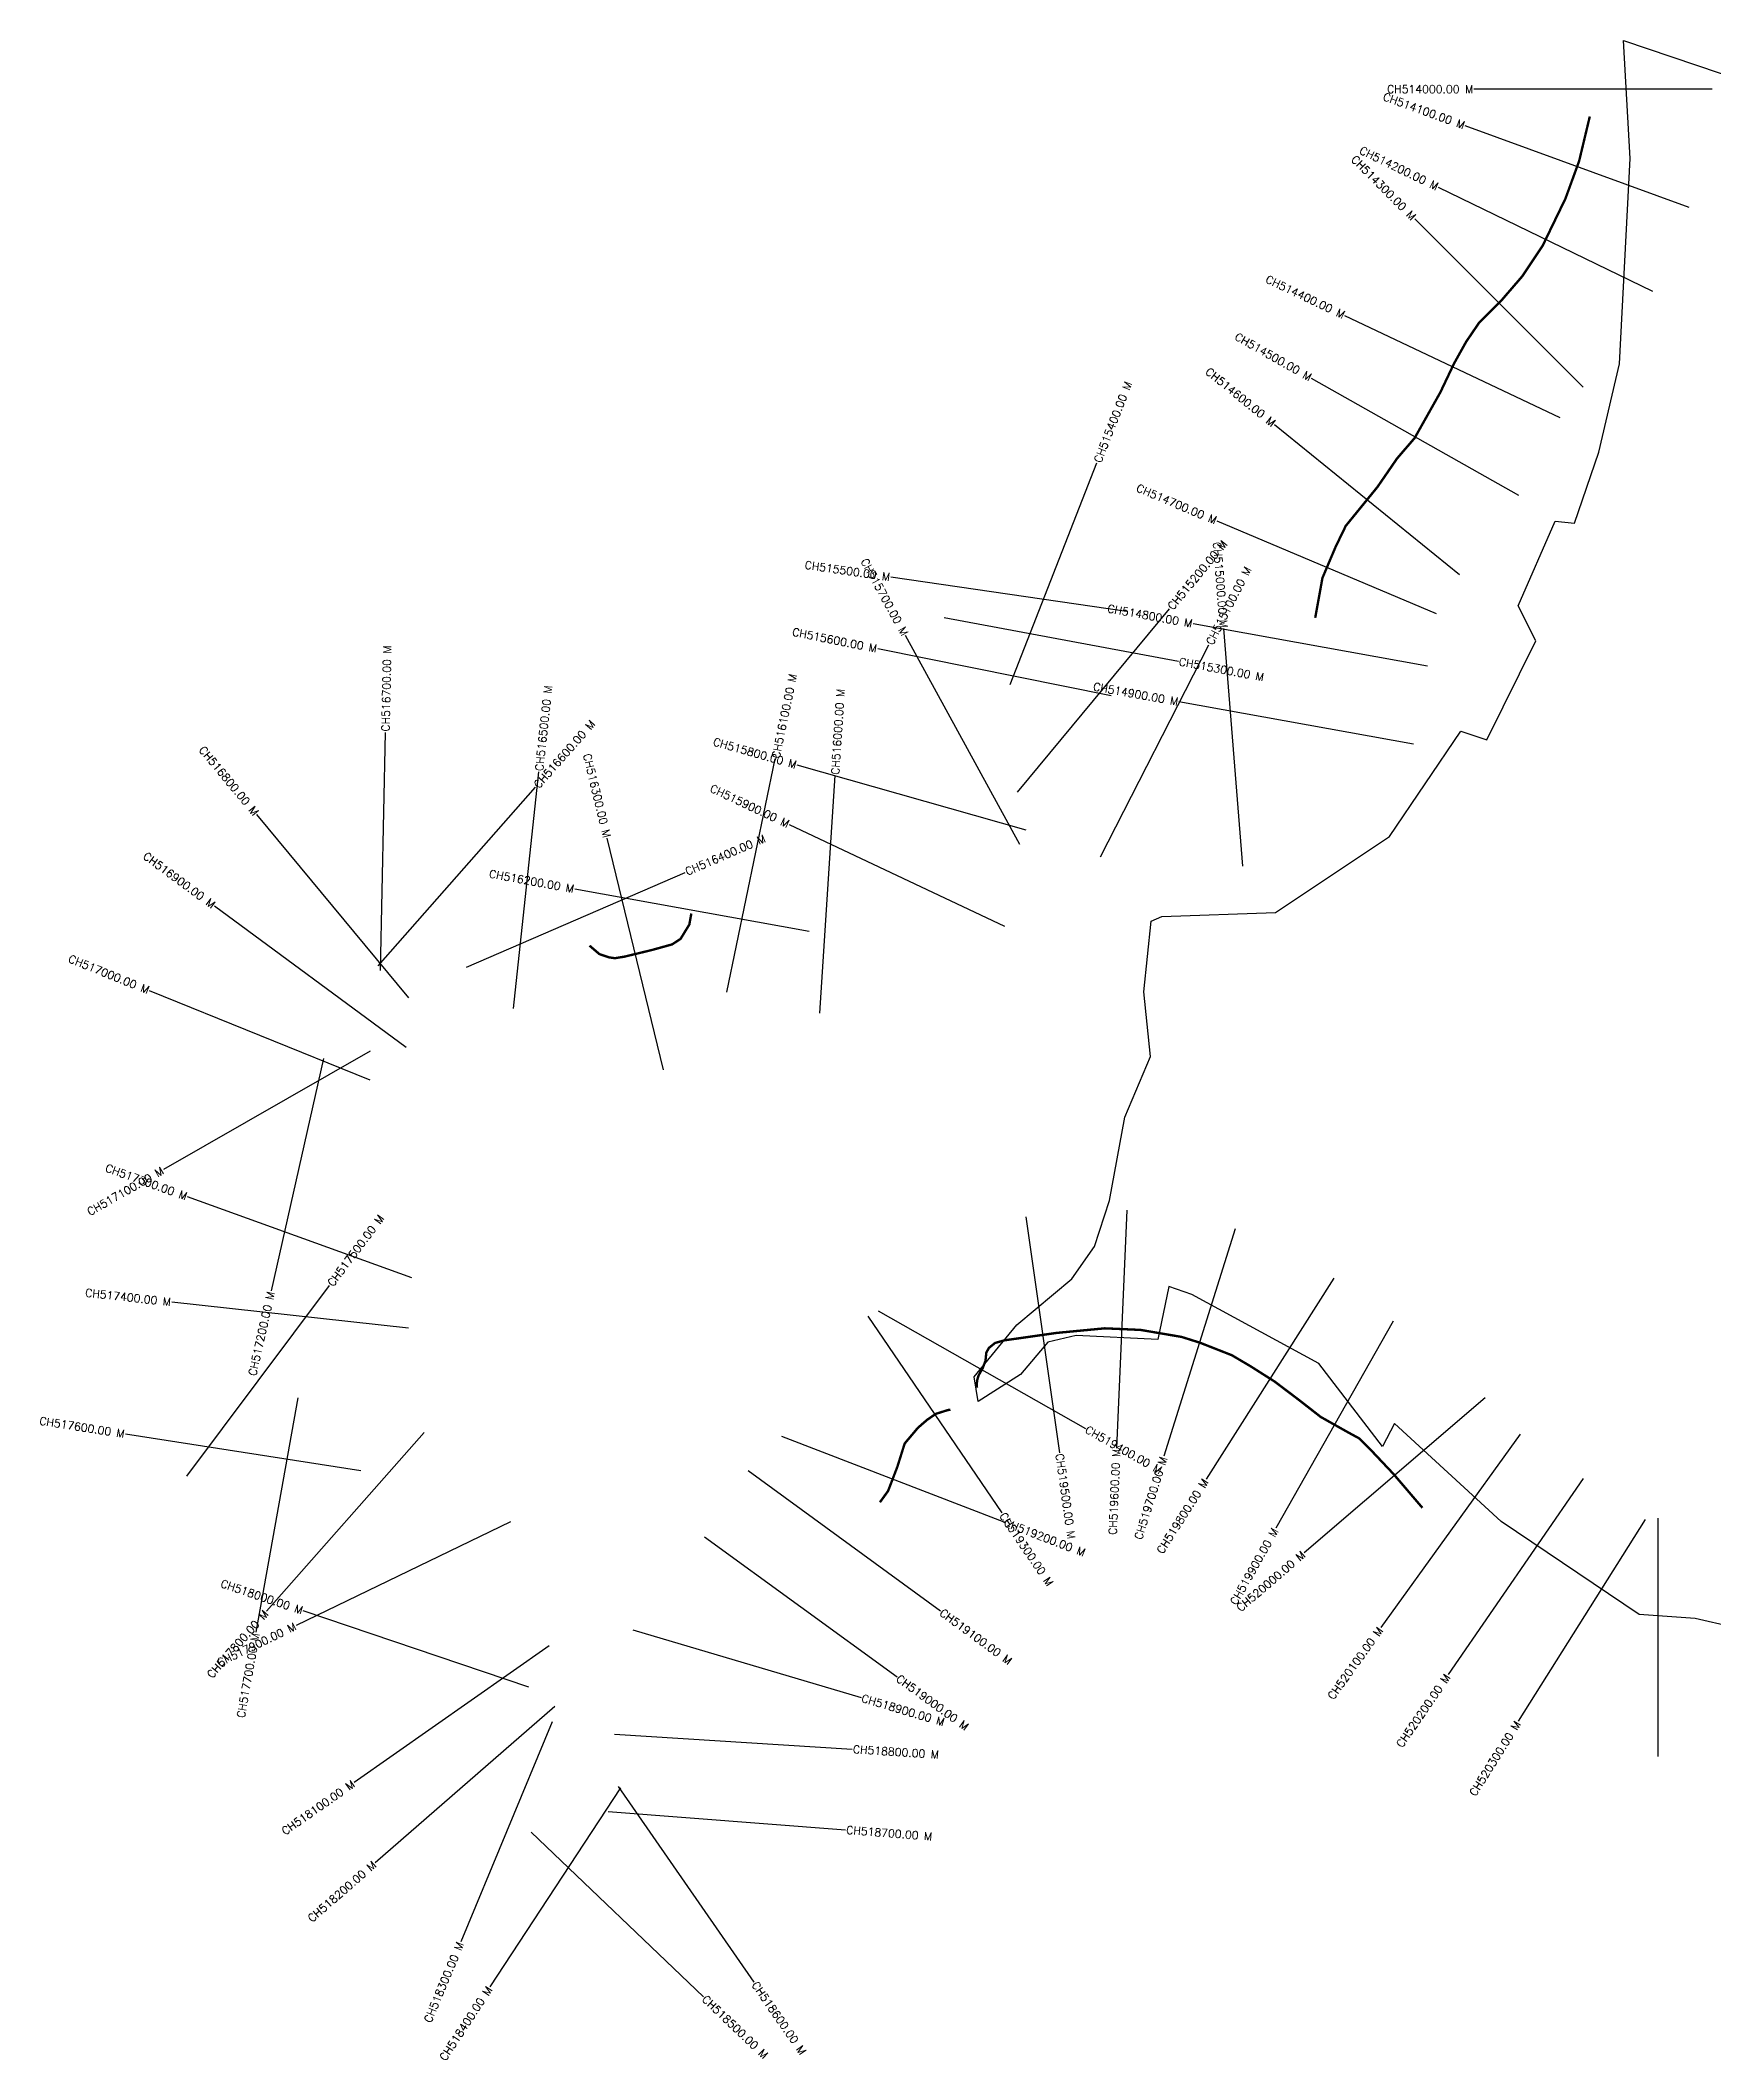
# Model space of a CAD drawing. Header units: metres. Extents: x 315415 to 321268, y 1878108 to 1881184.
# Drawn here: x 315415 to 317522, y 1878641 to 1881184 of the extents above; entities that cross this region are included whole.
import ezdxf
from ezdxf.enums import TextEntityAlignment as Align

# ---------------------------------------------------------------- set-up
doc = ezdxf.new("R2010")
doc.units = ezdxf.units.M
for name, color, linetype in [('CS', 134, 'Continuous'), ('CSMark', 6, 'Continuous'), ('NATURALLY PROTECTED', 3, 'Continuous'), ('village', 3, 'Continuous')]:
    doc.layers.add(name, color=color, linetype=linetype)
doc.styles.get("Standard").update_dxf_attribs({"font": 'simplex.shx'})

msp = doc.modelspace()

# ---------------------------------------------------------------- linework, layer by layer
at = {"layer": 'CS'}
for p, q in [((317520.5, 1881123), (317220.5, 1881123)), ((317491.5, 1880974.1), (317209.6, 1881076.8)), ((317445.9, 1880868.3), (317175.9, 1880999.2)), ((317357.9, 1880747.4), (317145.9, 1880959.6)), ((317329, 1880708.9), (317058, 1880837.6)), ((317277.2, 1880611.3), (317015.9, 1880758.7)), ((317202.2, 1880511.2), (316969.4, 1880700.3)), ((316636.4, 1880372.9), (316745.7, 1880652.3)), ((317173.4, 1880462), (316897.1, 1880578.8)), ((316782.9, 1880465.2), (316486.1, 1880508.3)), ((316553.4, 1880457.6), (316848.2, 1880402.3)), ((316645.5, 1880237.4), (316837, 1880468.4)), ((316648.6, 1880171.7), (316504.6, 1880434.9)), ((317162, 1880396.2), (316866.8, 1880449.6)), ((316929.3, 1880144.4), (316905.5, 1880443.5)), ((316763.6, 1880358.8), (316469.5, 1880418)), ((316750.3, 1880155.8), (316886.5, 1880423.1)), ((317144.2, 1880297.8), (316849, 1880351.2)), ((315843.3, 1880012.9), (315849.6, 1880312.8)), ((316279.4, 1879985.7), (316340.6, 1880279.3)), ((316010.7, 1879964.8), (316042.9, 1880263.1)), ((316656.6, 1880189.4), (316368.1, 1880271.5)), ((316396.6, 1879959), (316415.9, 1880258.4)), ((315840.3, 1880018.7), (316038.6, 1880243.9)), ((315879.2, 1879978.4), (315687.6, 1880209.2)), ((316199.6, 1879887.8), (316129, 1880179.4)), ((316629.6, 1880068.3), (316358.3, 1880196.4)), ((315951.7, 1880017.1), (316227, 1880136.4)), ((316383.2, 1880061.9), (316088, 1880115.4)), ((315875.7, 1879915.8), (315634.2, 1880093.8)), ((315830.5, 1879874.8), (315552.4, 1879987.4)), ((315830.4, 1879911.1), (315570, 1879762.2)), ((315771.4, 1879902), (315705.7, 1879609.3)), ((315882.6, 1879625.8), (315600.4, 1879727.7)), ((316656.2, 1879702.4), (316698.4, 1879405.3)), ((316783.5, 1879711), (316770.2, 1879411.3)), ((316919.8, 1879687.3), (316830.1, 1879401)), ((317044.2, 1879625.3), (316883.1, 1879372.2)), ((315878.5, 1879562.2), (315580.3, 1879595.1)), ((315599.2, 1879375.8), (315779.1, 1879615.9)), ((316457, 1879577.5), (316625.9, 1879329.5)), ((316470.3, 1879584), (316731.3, 1879436.1)), ((317118.8, 1879571.2), (316971, 1879310.2)), ((315739.2, 1879474.6), (315686.3, 1879179.3)), ((317234.6, 1879474.5), (317006.6, 1879279.4)), ((315818.4, 1879382.7), (315522, 1879428.9)), ((315898.3, 1879430.8), (315699.9, 1879205.8)), ((316348.5, 1879426.4), (316628.4, 1879318.4)), ((317278.7, 1879428.6), (317103.4, 1879185.1)), ((316306.4, 1879383.2), (316548.6, 1879206.1)), ((317357.9, 1879373.1), (317188, 1879125.9)), ((316007.1, 1879318.5), (315737, 1879187.9)), ((317436, 1879321.1), (317276.4, 1879067.1)), ((317452, 1879322.9), (317452, 1879022.9)), ((316251.2, 1879299.5), (316493.9, 1879123.2)), ((316030.3, 1879109.9), (315746.1, 1879206.2)), ((316055.7, 1879162.3), (315810, 1878990.2)), ((316161.1, 1879182.4), (316448.7, 1879096.9)), ((316062.8, 1879085.9), (315836.5, 1878889)), ((316059.6, 1879066.4), (315944.3, 1878789.4)), ((316138, 1879051.1), (316437.4, 1879032.1)), ((316145.6, 1878983.5), (315981.1, 1878732.6)), ((316142.5, 1878984.9), (316313.7, 1878738.6)), ((316129.9, 1878953.4), (316429, 1878930.4)), ((316033, 1878927.4), (316250, 1878720.2))]:
    msp.add_line(p, q, dxfattribs=at)
at = {"layer": 'NATURALLY PROTECTED', "color": 2, "const_width": 3, "flags": 128}
for points in [[(317366.4, 1881088.5), (317353, 1881032.4), (317335.8, 1880985.2), (317307, 1880925.7), (317281.3, 1880887.2), (317254.3, 1880855.9), (317226.7, 1880828.3), (317210.7, 1880804.8), (317195.4, 1880777.3), (317178.2, 1880741.1), (317145.8, 1880683.5), (317123.7, 1880657.8), (317099, 1880621.9), (317059.1, 1880572.9), (317046.3, 1880546.5), (317029.7, 1880507.3), (317020.6, 1880457.1)], [(316234.8, 1880084.6), (316232.3, 1880070.7), (316221.2, 1880052.6), (316210.6, 1880045.7), (316185, 1880038.6), (316150.7, 1880030.3), (316138.5, 1880028.3), (316131, 1880029.4), (316119, 1880033.5), (316106.6, 1880044.1)], [(316594.6, 1879487.3), (316594.2, 1879491.1), (316595, 1879497.4), (316596.6, 1879502.7), (316601.8, 1879512), (316605.3, 1879521.2), (316606.3, 1879531.5), (316609.7, 1879537.5), (316617.3, 1879543.6), (316629, 1879547), (316641.4, 1879548.7), (316694.7, 1879556.3), (316755.5, 1879562.1), (316800.6, 1879560.1), (316852.2, 1879551.3), (316875.4, 1879544), (316915.6, 1879528.2), (316939, 1879514.4), (316969.4, 1879495.1), (316999.7, 1879472.2), (317027.5, 1879450.5), (317062.1, 1879431), (317075.9, 1879423.5), (317093.8, 1879405.5), (317119.2, 1879378.6), (317155.6, 1879336)], [(316472.3, 1879343), (316473.5, 1879344.6), (316482.6, 1879357.2), (316494.3, 1879387.7), (316503.5, 1879417), (316520.1, 1879436.7), (316531.7, 1879446.8), (316542.8, 1879454.4), (316558.1, 1879459.2), (316561.2, 1879459.5)]]:
    msp.add_lwpolyline(points, dxfattribs=at)
at = {"layer": 'village', "color": 3}
msp.add_polyline3d([(317641.5, 1879163.7, 0), (317499.2, 1879196.8, 0), (317428.7, 1879201.6, 0), (317254.7, 1879318.6, 0), (317120.4, 1879442.1, 0), (317105.4, 1879413.2, 0), (317025.3, 1879517.8, 0), (316865, 1879604.6, 0), (316836.4, 1879614.6, 0), (316822.4, 1879548.1, 0), (316719.5, 1879553.1, 0), (316683.8, 1879544.7, 0), (316649.6, 1879503.9, 0), (316596.2, 1879470.1, 0), (316591, 1879500.8, 0), (316644.6, 1879566.3, 0), (316714.1, 1879624.4, 0), (316742.5, 1879665.2, 0), (316761.4, 1879723.3, 0), (316780.6, 1879828.1, 0), (316813.3, 1879904.3, 0), (316804.6, 1879985.9, 0), (316813.9, 1880074.8, 0), (316827.5, 1880080.9, 0), (316970.5, 1880086, 0), (317114.2, 1880181.8, 0), (317204, 1880314.3, 0), (317236.7, 1880303.3, 0), (317298.6, 1880428.2, 0), (317276.4, 1880472, 0), (317322.9, 1880578.9, 0), (317347, 1880576.4, 0), (317377.8, 1880665.9, 0), (317403.9, 1880776.8, 0), (317417.3, 1881035.6, 0), (317408.9, 1881184.4, 0), (318048.7, 1880968.1, 0)], dxfattribs=at)

# ---------------------------------------------------------------- texts
at = {"layer": 'CSMark'}
msp.add_text('CH514000.00 M', height=10, dxfattribs=at).set_placement((317219.5, 1881123), align=Align.MIDDLE_RIGHT)
for s, rotation, p in [('CH514100.00 M', 339.9977, (317208.6, 1881077.1)), ('CH514200.00 M', 334.1485, (317175, 1880999.6)), ('CH514300.00 M', 314.9853, (317145.1, 1880960.3)), ('CH514400.00 M', 334.5907, (317057.1, 1880838)), ('CH514500.00 M', 330.5795, (317015.1, 1880759.2)), ('CH514600.00 M', 320.9157, (316968.6, 1880700.9)), ('CH514700.00 M', 337.101, (316896.1, 1880579.2)), ('CH515000.00 M', 274.5492, (316905.5, 1880444.5)), ('CH515500.00 M', 351.7415, (316485.1, 1880508.4)), ('CH515700.00 M', 298.682, (316504.2, 1880435.7)), ('CH514800.00 M', 349.7474, (316865.8, 1880449.8)), ('CH515600.00 M', 348.6125, (316468.5, 1880418.2)), ('CH514900.00 M', 349.7474, (316848, 1880351.4)), ('CH515800.00 M', 344.1234, (316367.1, 1880271.8)), ('CH516800.00 M', 309.701, (315686.9, 1880210)), ('CH516300.00 M', 283.5994, (316128.8, 1880180.4)), ('CH515900.00 M', 334.7088, (316357.4, 1880196.9)), ('CH516900.00 M', 323.5928, (315633.4, 1880094.4)), ('CH516200.00 M', 349.7153, (316087, 1880115.6)), ('CH517000.00 M', 337.9682, (315551.5, 1879987.7)), ('CH517100.00 M', 29.761, (315569.1, 1879761.7)), ('CH517300.00 M', 340.1415, (315599.5, 1879728)), ('CH517400.00 M', 353.7028, (315579.3, 1879595.2)), ('CH517200.00 M', 77.3522, (315705.4, 1879608.4)), ('CH517600.00 M', 351.1375, (315521, 1879429.1)), ('CH519600.00 M', 87.4564, (316770.2, 1879410.3)), ('CH519700.00 M', 72.5985, (316829.8, 1879400)), ('CH519800.00 M', 57.5412, (316882.6, 1879371.3)), ('CH519900.00 M', 60.4661, (316970.5, 1879309.3)), ('CH520000.00 M', 40.5552, (317005.9, 1879278.8)), ('CH518000.00 M', 341.2793, (315745.2, 1879206.5)), ('CH517800.00 M', 48.598, (315699.3, 1879205)), ('CH517900.00 M', 25.7998, (315736.1, 1879187.5)), ('CH520100.00 M', 54.2591, (317102.8, 1879184.3)), ('CH517700.00 M', 79.8597, (315686.2, 1879178.3)), ('CH520200.00 M', 55.5032, (317187.4, 1879125.1)), ('CH520300.00 M', 57.8696, (317275.9, 1879066.2)), ('CH518100.00 M', 35.0228, (315809.2, 1878989.6)), ('CH518200.00 M', 41.0338, (315835.7, 1878888.3)), ('CH518300.00 M', 67.4016, (315944, 1878788.5)), ('CH518400.00 M', 56.7439, (315980.6, 1878731.8))]:
    msp.add_text(s, height=10, rotation=rotation, dxfattribs=at).set_placement(p, align=Align.MIDDLE_RIGHT)
for s, rotation, p in [('CH515400.00 M', 68.6171, (316746.1, 1880653.2)), ('CH515200.00 M', 50.3467, (316837.6, 1880469.2)), ('CH515100.00 M', 63.0002, (316887, 1880423.9)), ('CH516700.00 M', 88.7973, (315849.6, 1880313.8)), ('CH515300.00 M', 349.3713, (316849.2, 1880402.1)), ('CH516100.00 M', 78.2167, (316340.9, 1880280.3)), ('CH516500.00 M', 83.837, (316043, 1880264.1)), ('CH516000.00 M', 86.3167, (316415.9, 1880259.4)), ('CH516600.00 M', 48.636, (316039.2, 1880244.6)), ('CH516400.00 M', 23.4257, (316227.9, 1880136.8)), ('CH517500.00 M', 53.1531, (315779.7, 1879616.7)), ('CH519400.00 M', 330.463, (316732.2, 1879435.7)), ('CH519500.00 M', 278.0768, (316698.5, 1879404.3)), ('CH519300.00 M', 304.2439, (316626.4, 1879328.6)), ('CH519200.00 M', 338.8993, (316629.3, 1879318.1)), ('CH519100.00 M', 323.8194, (316549.4, 1879205.6)), ('CH519000.00 M', 324.0005, (316494.7, 1879122.6)), ('CH518900.00 M', 343.4256, (316449.6, 1879096.6)), ('CH518800.00 M', 356.3588, (316438.4, 1879032)), ('CH518700.00 M', 355.5987, (316430, 1878930.3)), ('CH518600.00 M', 304.808, (316314.3, 1878737.8)), ('CH518500.00 M', 316.331, (316250.7, 1878719.5))]:
    msp.add_text(s, height=10, rotation=rotation, dxfattribs=at).set_placement(p, align=Align.MIDDLE_LEFT)

doc.saveas('drawing.dxf')
